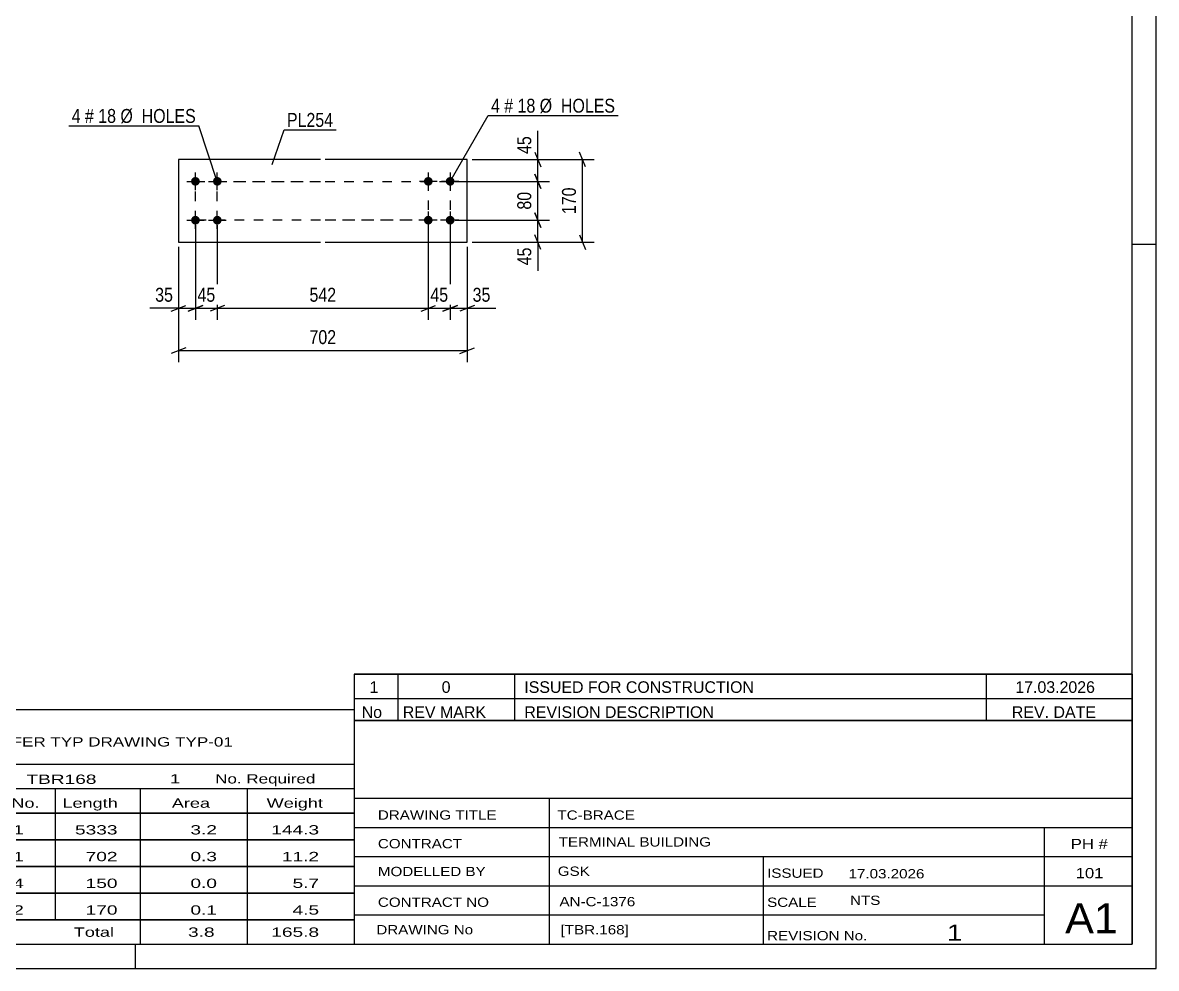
# Model space of a CAD drawing. Header units: millimetres. Extents: x 0 to 594, y 0 to 420.
# Drawn here: x 360.8 to 594, y 0 to 194.7 of the extents above; entities that cross this region are included whole.
import ezdxf

# ---------------------------------------------------------------- set-up
doc = ezdxf.new("R2010")
doc.units = ezdxf.units.MM
doc.linetypes.add('DXK_LINE_DOT2', pattern=[3.9198, 1.9599, -1.9599])
doc.styles.add('Arial Narrow', font='ARIALN.TTF', dxfattribs={"height": 0.2})

# ---------------------------------------------------------------- blocks, each defined once
blk = doc.blocks.new('Unknown-580611634-1130')
at = {"color": 5, "linetype": 'Continuous'}
for p, q in [((594, 0), (594, 420)), ((589, 5), (589, 415)), ((594, 149), (589, 149)), ((5, 5), (589, 5)), ((384, 0), (384, 5)), ((0, 0), (594, 0))]:
    blk.add_line(p, q, dxfattribs=at)
blk = doc.blocks.new('Part-580611634-3568 - 3567')
at = {"color": 2, "linetype": 'Continuous'}
for p, q in [((422.05, 166.5), (392.85, 166.5)), ((392.85, 166.5), (392.85, 149.5)), ((452.25, 166.5), (423.05, 166.5)), ((452.25, 149.5), (452.25, 166.5)), ((392.85, 149.5), (422.05, 149.5)), ((423.05, 149.5), (452.25, 149.5))]:
    blk.add_line(p, q, dxfattribs=at)
blk = doc.blocks.new('Bolt-580611634-3569 - 3567')
at = {"linetype": 'Continuous'}
for points in [[(444.25, 161.1, -1), (444.25, 162.9, -1)], [(448.75, 161.1, -1), (448.75, 162.9, -1)], [(444.25, 153.1, -1), (444.25, 154.9, -1)], [(448.75, 153.1, -1), (448.75, 154.9, -1)]]:
    blk.add_hatch(color=1, dxfattribs=at).paths.add_polyline_path(points)
at = {"color": 1, "linetype": 'Continuous'}
for p, q in [((444.25, 163.8), (444.25, 160.2)), ((448.75, 163.8), (448.75, 160.2)), ((446.05, 162), (442.45, 162)), ((450.55, 162), (446.95, 162)), ((446.05, 154), (442.45, 154)), ((444.25, 155.8), (444.25, 152.2)), ((450.55, 154), (446.95, 154)), ((448.75, 155.8), (448.75, 152.2))]:
    blk.add_line(p, q, dxfattribs=at)
blk = doc.blocks.new('Bolt-580611634-3570 - 3567')
at = {"linetype": 'Continuous'}
for points in [[(396.35, 162.9, -1), (396.35, 161.1, -1)], [(400.85, 162.9, -1), (400.85, 161.1, -1)], [(396.35, 154.9, -1), (396.35, 153.1, -1)], [(400.85, 154.9, -1), (400.85, 153.1, -1)]]:
    blk.add_hatch(color=1, dxfattribs=at).paths.add_polyline_path(points)
at = {"color": 1, "linetype": 'Continuous'}
for p, q in [((396.35, 160.2), (396.35, 163.8)), ((400.85, 160.2), (400.85, 163.8)), ((394.55, 162), (398.15, 162)), ((399.05, 162), (402.65, 162)), ((394.55, 154), (398.15, 154)), ((396.35, 152.2), (396.35, 155.8)), ((399.05, 154), (402.65, 154)), ((400.85, 152.2), (400.85, 155.8))]:
    blk.add_line(p, q, dxfattribs=at)
blk = doc.blocks.new('Rectangle-580611634-3745 - 3567')
at = {"color": 1, "linetype": 'DXK_LINE_DOT2'}
for p, q in [((396.35, 162), (422.05, 162)), ((396.35, 154), (396.35, 162)), ((423.05, 162), (448.75, 162)), ((448.75, 162), (448.75, 154)), ((422.05, 154), (396.35, 154)), ((448.75, 154), (423.05, 154))]:
    blk.add_line(p, q, dxfattribs=at)
blk = doc.blocks.new('Rectangle-580611634-3755 - 3567')
at = {"color": 1, "linetype": 'DXK_LINE_DOT2'}
for p, q in [((400.85, 162), (422.05, 162)), ((400.85, 154), (400.85, 162)), ((423.05, 162), (444.25, 162)), ((444.25, 162), (444.25, 154)), ((422.05, 154), (400.85, 154)), ((444.25, 154), (423.05, 154))]:
    blk.add_line(p, q, dxfattribs=at)
blk = doc.blocks.new('StraightDimension-580611634-3575 - 3567')
at = {"color": 7, "linetype": 'Continuous'}
for p, q in [((448.75, 153), (448.75, 133.47)), ((452.25, 148.5), (452.25, 133.47)), ((447.25, 135.27), (450.25, 136.47)), ((448.75, 135.87), (452.25, 135.87)), ((453.75, 136.47), (450.75, 135.27))]:
    blk.add_line(p, q, dxfattribs=at)
at = {"color": 0}
blk.add_wipeout([(457.63, 136.62), (457.63, 140.82), (452.77, 140.82), (452.77, 136.62)], dxfattribs=at)
at = {"color": 7, "linetype": 'Continuous'}
blk.add_line((452.25, 135.87), (458.16, 135.87), dxfattribs=at)
blk.add_line((452.25, 135.87), (458.16, 135.87), dxfattribs=at)
at = {"color": 3, "style": 'Arial Narrow'}
blk.add_text('35', height=2.863, dxfattribs=at).set_placement((453.37, 137.22))
blk = doc.blocks.new('StraightDimension-580611634-3721 - 3567')
at = {"color": 7, "linetype": 'Continuous'}
for p, q in [((466.17, 163.5), (467.37, 160.5)), ((449.75, 162), (469.17, 162)), ((466.77, 154), (466.77, 162)), ((449.75, 154), (469.17, 154)), ((467.37, 152.5), (466.17, 155.5))]:
    blk.add_line(p, q, dxfattribs=at)
at = {"color": 0}
blk.add_wipeout([(466.02, 160.43), (461.82, 160.43), (461.82, 155.58), (466.02, 155.58)], dxfattribs=at)
at = {"color": 3, "style": 'Arial Narrow'}
blk.add_text('80', height=2.863, rotation=90.0002, dxfattribs=at).set_placement((465.42, 156.18))
blk = doc.blocks.new('StraightDimension-580611634-3576 - 3567')
at = {"color": 7, "linetype": 'Continuous'}
for p, q in [((444.25, 153), (444.25, 133.47)), ((448.75, 153), (448.75, 133.47)), ((442.75, 135.27), (445.75, 136.47)), ((444.25, 135.87), (448.75, 135.87)), ((450.25, 136.47), (447.25, 135.27))]:
    blk.add_line(p, q, dxfattribs=at)
at = {"color": 0}
blk.add_wipeout([(448.93, 136.62), (448.93, 140.82), (444.07, 140.82), (444.07, 136.62)], dxfattribs=at)
at = {"color": 3, "style": 'Arial Narrow'}
blk.add_text('45', height=2.863, dxfattribs=at).set_placement((444.67, 137.22))
blk = doc.blocks.new('StraightDimension-580611634-3577 - 3567')
at = {"color": 7, "linetype": 'Continuous'}
for p, q in [((400.85, 153), (400.85, 133.47)), ((444.25, 153), (444.25, 133.47)), ((402.35, 136.47), (399.35, 135.27)), ((400.85, 135.87), (444.25, 135.87)), ((442.75, 135.27), (445.75, 136.47))]:
    blk.add_line(p, q, dxfattribs=at)
at = {"color": 0}
blk.add_wipeout([(425.89, 136.62), (425.89, 140.82), (419.21, 140.82), (419.21, 136.62)], dxfattribs=at)
at = {"color": 3, "style": 'Arial Narrow'}
blk.add_text('542', height=2.863, dxfattribs=at).set_placement((419.81, 137.22))
blk = doc.blocks.new('StraightDimension-580611634-3578 - 3567')
at = {"color": 7, "linetype": 'Continuous'}
for p, q in [((396.35, 153), (396.35, 133.47)), ((400.85, 153), (400.85, 133.47)), ((394.85, 135.27), (397.85, 136.47)), ((396.35, 135.87), (400.85, 135.87)), ((402.35, 136.47), (399.35, 135.27))]:
    blk.add_line(p, q, dxfattribs=at)
at = {"color": 0}
blk.add_wipeout([(401.03, 136.62), (401.03, 140.82), (396.17, 140.82), (396.17, 136.62)], dxfattribs=at)
at = {"color": 3, "style": 'Arial Narrow'}
blk.add_text('45', height=2.863, dxfattribs=at).set_placement((396.77, 137.22))
blk = doc.blocks.new('StraightDimension-580611634-3579 - 3567')
at = {"color": 7, "linetype": 'Continuous'}
for p, q in [((396.35, 153), (396.35, 133.47)), ((392.85, 148.5), (392.85, 133.47)), ((391.35, 135.27), (394.35, 136.47)), ((392.85, 135.87), (396.35, 135.87)), ((397.85, 136.47), (394.85, 135.27))]:
    blk.add_line(p, q, dxfattribs=at)
at = {"color": 0}
blk.add_wipeout([(392.32, 136.62), (392.32, 140.82), (387.47, 140.82), (387.47, 136.62)], dxfattribs=at)
at = {"color": 7, "linetype": 'Continuous'}
blk.add_line((392.85, 135.87), (386.94, 135.87), dxfattribs=at)
blk.add_line((392.85, 135.87), (386.94, 135.87), dxfattribs=at)
at = {"color": 3, "style": 'Arial Narrow'}
blk.add_text('35', height=2.863, dxfattribs=at).set_placement((388.07, 137.22))
blk = doc.blocks.new('StraightDimension-580611634-3595 - 3567')
at = {"color": 7, "linetype": 'Continuous'}
for p, q in [((392.85, 148.5), (392.85, 124.75)), ((452.25, 148.5), (452.25, 124.75)), ((394.35, 127.75), (391.35, 126.55)), ((392.85, 127.15), (452.25, 127.15)), ((450.75, 126.55), (453.75, 127.75))]:
    blk.add_line(p, q, dxfattribs=at)
at = {"color": 0}
blk.add_wipeout([(425.89, 127.9), (425.89, 132.1), (419.21, 132.1), (419.21, 127.9)], dxfattribs=at)
at = {"color": 3, "style": 'Arial Narrow'}
blk.add_text('702', height=2.863, dxfattribs=at).set_placement((419.81, 128.5))
blk = doc.blocks.new('StraightDimension-580611634-3615 - 3567')
at = {"color": 7, "linetype": 'Continuous'}
for p, q in [((476.56, 165), (475.36, 168)), ((453.25, 166.5), (478.36, 166.5)), ((475.96, 149.5), (475.96, 166.5)), ((453.25, 149.5), (478.36, 149.5)), ((475.36, 151), (476.56, 148))]:
    blk.add_line(p, q, dxfattribs=at)
at = {"color": 0}
blk.add_wipeout([(475.21, 161.35), (471.01, 161.35), (471.01, 154.66), (475.21, 154.66)], dxfattribs=at)
at = {"color": 3, "style": 'Arial Narrow'}
blk.add_text('170', height=2.863, rotation=90.0002, dxfattribs=at).set_placement((474.61, 155.26))
blk = doc.blocks.new('StraightDimension-580611634-3720 - 3567')
at = {"color": 7, "linetype": 'Continuous'}
for p, q in [((466.17, 168), (467.37, 165)), ((453.25, 166.5), (469.17, 166.5)), ((466.77, 162), (466.77, 166.5)), ((467.37, 160.5), (466.17, 163.5)), ((449.75, 162), (469.17, 162))]:
    blk.add_line(p, q, dxfattribs=at)
at = {"color": 0}
blk.add_wipeout([(466.02, 171.89), (461.82, 171.89), (461.82, 167.03), (466.02, 167.03)], dxfattribs=at)
at = {"color": 7, "linetype": 'Continuous'}
blk.add_line((466.77, 166.5), (466.77, 172.41), dxfattribs=at)
blk.add_line((466.77, 166.5), (466.77, 172.41), dxfattribs=at)
at = {"color": 3, "style": 'Arial Narrow'}
blk.add_text('45', height=2.863, rotation=90.0002, dxfattribs=at).set_placement((465.42, 167.63))
blk = doc.blocks.new('StraightDimension-580611634-3722 - 3567')
at = {"color": 7, "linetype": 'Continuous'}
for p, q in [((449.75, 154), (469.17, 154)), ((466.17, 155.5), (467.37, 152.5)), ((466.77, 149.5), (466.77, 154)), ((453.25, 149.5), (469.17, 149.5)), ((467.37, 148), (466.17, 151))]:
    blk.add_line(p, q, dxfattribs=at)
at = {"color": 0}
blk.add_wipeout([(466.02, 148.98), (461.82, 148.98), (461.82, 144.12), (466.02, 144.12)], dxfattribs=at)
at = {"color": 7, "linetype": 'Continuous'}
blk.add_line((466.77, 149.5), (466.77, 143.6), dxfattribs=at)
blk.add_line((466.77, 149.5), (466.77, 143.6), dxfattribs=at)
at = {"color": 3, "style": 'Arial Narrow'}
blk.add_text('45', height=2.863, rotation=90.0002, dxfattribs=at).set_placement((465.42, 144.72))
blk = doc.blocks.new('Unknown-580611634-4477')
at = {"color": 7, "linetype": 'Continuous'}
for p, q in [((429, 51.05), (429, 5)), ((429, 51.05), (589, 51.05)), ((589, 51), (589, 5)), ((429, 35), (589, 35)), ((469.14, 35), (469.14, 5)), ((429, 29), (589, 29)), ((571, 5.05), (571, 29.05)), ((429, 23), (589, 23)), ((513.14, 23), (513.14, 5)), ((429, 17), (589, 17)), ((429, 11), (571, 11)), ((429, 5), (589, 5))]:
    blk.add_line(p, q, dxfattribs=at)
at = {"color": 7, "style": 'Arial Narrow'}
for s, height, width, p in [('DRAWING TITLE', 1.9089, 1.425378, (433.88, 30.61)), ('TC-BRACE', 1.909, 1.425378, (470.81, 30.59)), ('CONTRACT', 1.909, 1.425378, (433.88, 24.71)), ('TERMINAL BUILDING', 1.9089, 1.425378, (471.06, 25.07)), ('MODELLED BY', 1.9089, 1.425378, (433.88, 18.98)), ('GSK', 1.909, 1.425378, (470.88, 19.04)), ('ISSUED', 1.909, 1.425378, (513.94, 18.64)), ('17.03.2026', 1.909, 1.425378, (530.69, 18.52)), ('CONTRACT NO', 1.9089, 1.425378, (433.88, 12.66)), ('AN-C-1376', 1.909, 1.425378, (471.23, 12.78)), ('SCALE', 1.909, 1.425378, (513.94, 12.65)), ('A1', 6.204, 1.25, (575.24, 7.2)), ('DRAWING No', 1.909, 1.425378, (433.56, 7)), ('[TBR.168]', 1.909, 1.425378, (471.46, 6.99)), ('REVISION No.', 1.9089, 1.425378, (513.94, 5.77)), ('1', 3.34, 1.5, (550.91, 5.68))]:
    blk.add_text(s, height=height, dxfattribs=dict(at, width=width)).set_placement(p)
at = {"color": 7, "linetype": 'Continuous', "style": 'Arial Narrow'}
for s, height, width, p in [('PH #', 2.1, 1.42538, (576.4, 24.55)), ('101', 2.1, 1.42538, (577.41, 18.55)), ('NTS', 1.909, 1.425378, (531, 13.05))]:
    blk.add_text(s, height=height, dxfattribs=dict(at, width=width)).set_placement(p)
blk = doc.blocks.new('Unknown-580611634-4478')
at = {"color": 7, "linetype": 'Continuous'}
for p, q in [((429, 60.55), (589, 60.55)), ((589, 60.55), (429, 60.55)), ((429, 60.55), (429, 55.55)), ((438, 60.55), (438, 55.55)), ((462, 60.55), (462, 55.55)), ((559, 60.55), (559, 55.55)), ((589, 60.55), (589, 55.55)), ((429, 55.55), (589, 55.55)), ((429, 55.55), (429, 51.05)), ((429, 55.55), (589, 55.55)), ((438, 55.55), (438, 51.05)), ((462, 55.55), (462, 51.05)), ((559, 55.55), (559, 51.05)), ((589, 55.55), (589, 51.05)), ((589, 51.05), (429, 51.05))]:
    blk.add_line(p, q, dxfattribs=at)
at = {"color": 7, "linetype": 'Continuous', "style": 'Arial Narrow'}
for s, height, width, p in [('1', 2.39, 1.196471, (432.16, 56.7)), ('0', 2.39, 1.196471, (447, 56.7)), ('ISSUED FOR CONSTRUCTION', 2.3861, 1.196471, (464, 56.7)), ('17.03.2026', 2.386, 1.196471, (565, 56.7)), ('No', 2.386, 1.2, (430.54, 51.55)), ('REV MARK', 2.386, 1.2, (439, 51.55)), ('REVISION DESCRIPTION', 2.3861, 1.2, (464, 51.55)), ('REV. DATE', 2.386, 1.2, (564.28, 51.55))]:
    blk.add_text(s, height=height, dxfattribs=dict(at, width=width)).set_placement(p)
blk = doc.blocks.new('Unknown-580611634-4479')
at = {"color": 7, "linetype": 'Continuous'}
for p, q in [((269, 53.25), (429, 53.25)), ((269, 42), (269, 53.25)), ((429, 53.25), (429, 42)), ((269, 42), (429, 42)), ((269, 42), (269, 37)), ((429, 42), (429, 37)), ((269, 37), (429, 37)), ((269, 37), (269, 32)), ((293, 37), (293, 32)), ((328.5, 37), (328.5, 32)), ((354.5, 37), (354.5, 32)), ((367.5, 37), (367.5, 32)), ((385, 37), (385, 32)), ((407, 37), (407, 32)), ((429, 37), (429, 32)), ((269, 32), (429, 32)), ((269, 31.95), (269, 26.55)), ((269, 31.95), (429, 31.95)), ((293, 32), (293, 26.5)), ((328.5, 32), (328.5, 26.5)), ((354.5, 32), (354.5, 26.5)), ((367.5, 32), (367.5, 26.5)), ((385, 32), (385, 26.5)), ((407, 32), (407, 26.5)), ((429, 31.95), (429, 26.55)), ((269, 26.55), (429, 26.55)), ((269, 26.45), (269, 21.05)), ((269, 26.45), (429, 26.45)), ((293, 26.5), (293, 21)), ((328.5, 26.5), (328.5, 21)), ((354.5, 26.5), (354.5, 21)), ((367.5, 26.5), (367.5, 21)), ((385, 26.5), (385, 21)), ((407, 26.5), (407, 21)), ((429, 26.45), (429, 21.05)), ((269, 21.05), (429, 21.05)), ((293, 21), (293, 15.5)), ((328.5, 21), (328.5, 15.5)), ((354.5, 21), (354.5, 15.5)), ((367.5, 21), (367.5, 15.5)), ((385, 21), (385, 15.5)), ((407, 21), (407, 15.5)), ((269, 20.95), (269, 15.55)), ((269, 20.95), (429, 20.95)), ((429, 20.95), (429, 15.55)), ((269, 15.55), (429, 15.55)), ((269, 15.45), (269, 10.05)), ((269, 15.45), (429, 15.45)), ((293, 15.5), (293, 10)), ((328.5, 15.5), (328.5, 10)), ((354.5, 15.5), (354.5, 10)), ((367.5, 15.5), (367.5, 10)), ((385, 15.5), (385, 10)), ((407, 15.5), (407, 10)), ((429, 15.45), (429, 10.05)), ((269, 10.05), (429, 10.05)), ((269, 10), (429, 10)), ((269, 10), (269, 5)), ((385, 10), (385, 5)), ((407, 10), (407, 5)), ((429, 10), (429, 5)), ((269, 5), (429, 5))]:
    blk.add_line(p, q, dxfattribs=at)
at = {"color": 7, "style": 'Arial Narrow'}
for s, height, width, p in [('GENERAL NOTES & WELD DETAILS :', 2.8633, 1.4, (270.15, 45.56)), ('REFER TYP DRAWING TYP-01', 1.9089, 1.6, (353.7, 45.66)), ("MATERIAL LIST FOR ASSEMBLY MK'D", 1.9089, 1.6, (270.15, 38.06)), ('TBR168', 1.909, 1.794707, (361.59, 37.97)), ('1', 1.91, 1.794707, (391.08, 38.06)), ('No. Required', 1.9089, 1.6, (400.41, 38.06)), ('Mark', 1.909, 1.7, (270.34, 33)), ('Profile', 1.909, 1.7, (303.41, 33)), ('Material', 1.909, 1.7, (333.54, 33.06)), ('Length', 1.909, 1.7, (369, 33.06)), ('Weight', 1.909, 1.7, (411, 33.06)), ('No.', 1.909, 1.7, (358.5, 33.06)), ('Area', 1.909, 1.7, (391.5, 33.06))]:
    blk.add_text(s, height=height, dxfattribs=dict(at, width=width)).set_placement(p)
at = {"color": 7, "linetype": 'Continuous', "style": 'Arial Narrow'}
for s, height, width, p in [('TBR168', 1.909, 1.794707, (270.5, 27.56)), ('SHS150*6', 1.909, 1.794707, (295, 27.56)), ('E350', 1.909, 1.794707, (334.74, 27.56)), ('1', 1.91, 1.794707, (358.86, 27.56)), ('5333', 1.909, 1.794707, (371.58, 27.56)), ('3.2', 1.909, 1.794707, (395.32, 27.56)), ('144.3', 1.909, 1.794707, (411.96, 27.56)), ('PL254', 1.909, 1.794707, (270.5, 22.06)), ('PL12*170', 1.909, 1.794707, (295, 22.06)), ('E350', 1.909, 1.794707, (334.74, 22.06)), ('1', 1.91, 1.794707, (358.86, 22.06)), ('702', 1.909, 1.794707, (373.77, 22.06)), ('0.3', 1.909, 1.794707, (395.32, 22.06)), ('11.2', 1.909, 1.794707, (414.14, 22.06)), ('PL40', 1.909, 1.794707, (270.5, 16.56)), ('PL10*120', 1.909, 1.794707, (295, 16.56)), ('E350', 1.909, 1.794707, (334.74, 16.56)), ('4', 1.91, 1.794707, (358.86, 16.56)), ('150', 1.909, 1.794707, (373.77, 16.56)), ('0.0', 1.909, 1.794707, (395.32, 16.56)), ('5.7', 1.909, 1.794707, (416.33, 16.56)), ('PL98', 1.909, 1.794707, (270.5, 11.06)), ('PL10*170', 1.909, 1.794707, (295, 11.06)), ('E350', 1.909, 1.794707, (334.74, 11.06)), ('2', 1.91, 1.794707, (358.86, 11.06)), ('170', 1.909, 1.794707, (373.77, 11.06)), ('0.1', 1.909, 1.794707, (395.32, 11.06)), ('4.5', 1.909, 1.794707, (416.33, 11.06)), ('Total', 1.909, 1.7, (371.33, 6.5)), ('3.8', 1.909, 1.794707, (394.83, 6.5)), ('165.8', 1.909, 1.794707, (411.96, 6.5))]:
    blk.add_text(s, height=height, dxfattribs=dict(at, width=width)).set_placement(p)
blk = doc.blocks.new('Mark-580611634-3618 - 3567')
at = {"color": 0}
blk.add_wipeout([(424.68, 173.21), (424.68, 176.21), (415.17, 176.21), (415.17, 173.21)], dxfattribs=at)
blk.add_wipeout([(424.68, 173.21), (424.68, 176.21), (415.17, 176.21), (415.17, 173.21)], dxfattribs=at)
at = {"color": 30, "linetype": 'Continuous'}
for p, q in [((412.13, 165.46), (414.57, 172.61)), ((414.57, 172.61), (425.28, 172.61))]:
    blk.add_line(p, q, dxfattribs=at)
at = {"color": 3, "style": 'Arial Narrow'}
blk.add_text('PL254', height=2.863, dxfattribs=at).set_placement((415.17, 173.21))
blk = doc.blocks.new('Mark-580611634-3621 - 3567')
at = {"color": 0}
blk.add_wipeout([(458.98, 176.14), (458.98, 179.14), (457.15, 179.14), (457.15, 176.14)], dxfattribs=at)
blk.add_wipeout([(458.98, 176.14), (458.98, 179.14), (457.15, 179.14), (457.15, 176.14)], dxfattribs=at)
at = {"color": 7, "linetype": 'Continuous'}
blk.add_line((448.75, 162), (456.55, 175.54), dxfattribs=at)
at = {"color": 0}
blk.add_wipeout([(461.71, 176.14), (461.71, 179.14), (459.88, 179.14), (459.88, 176.14)], dxfattribs=at)
blk.add_wipeout([(461.71, 176.14), (461.71, 179.14), (459.88, 179.14), (459.88, 176.14)], dxfattribs=at)
at = {"color": 3, "style": 'Arial Narrow'}
blk.add_text('4', height=2.86, dxfattribs=at).set_placement((457.15, 176.14))
at = {"color": 0}
blk.add_wipeout([(466.26, 176.14), (466.26, 179.14), (462.61, 179.14), (462.61, 176.14)], dxfattribs=at)
blk.add_wipeout([(466.26, 176.14), (466.26, 179.14), (462.61, 179.14), (462.61, 176.14)], dxfattribs=at)
at = {"color": 3, "style": 'Arial Narrow'}
blk.add_text('#', height=2.86, dxfattribs=at).set_placement((459.88, 176.14))
at = {"color": 0}
blk.add_wipeout([(482.69, 176.14), (482.69, 179.14), (467.16, 179.14), (467.16, 176.14)], dxfattribs=at)
blk.add_wipeout([(482.69, 176.14), (482.69, 179.14), (467.16, 179.14), (467.16, 176.14)], dxfattribs=at)
at = {"color": 7, "linetype": 'Continuous'}
blk.add_line((456.55, 175.54), (483.29, 175.54), dxfattribs=at)
at = {"color": 3, "style": 'Arial Narrow'}
for s, p in [('18', (462.61, 176.14)), ('Ø  HOLES', (467.16, 176.14))]:
    blk.add_text(s, height=2.863, dxfattribs=at).set_placement(p)
blk = doc.blocks.new('Mark-580611634-3622 - 3567')
at = {"color": 0}
blk.add_wipeout([(372.73, 174.03), (372.73, 177.03), (370.9, 177.03), (370.9, 174.03)], dxfattribs=at)
blk.add_wipeout([(372.73, 174.03), (372.73, 177.03), (370.9, 177.03), (370.9, 174.03)], dxfattribs=at)
blk.add_wipeout([(375.46, 174.03), (375.46, 177.03), (373.63, 177.03), (373.63, 174.03)], dxfattribs=at)
blk.add_wipeout([(375.46, 174.03), (375.46, 177.03), (373.63, 177.03), (373.63, 174.03)], dxfattribs=at)
at = {"color": 3, "style": 'Arial Narrow'}
blk.add_text('4', height=2.86, dxfattribs=at).set_placement((370.9, 174.03))
at = {"color": 0}
blk.add_wipeout([(380.02, 174.03), (380.02, 177.03), (376.36, 177.03), (376.36, 174.03)], dxfattribs=at)
blk.add_wipeout([(380.02, 174.03), (380.02, 177.03), (376.36, 177.03), (376.36, 174.03)], dxfattribs=at)
at = {"color": 3, "style": 'Arial Narrow'}
blk.add_text('#', height=2.86, dxfattribs=at).set_placement((373.63, 174.03))
at = {"color": 0}
blk.add_wipeout([(396.44, 174.03), (396.44, 177.03), (380.92, 177.03), (380.92, 174.03)], dxfattribs=at)
blk.add_wipeout([(396.44, 174.03), (396.44, 177.03), (380.92, 177.03), (380.92, 174.03)], dxfattribs=at)
at = {"color": 7, "linetype": 'Continuous'}
for p in [(370.3, 173.43), (400.85, 162)]:
    blk.add_line(p, (397.04, 173.43), dxfattribs=at)
at = {"color": 3, "style": 'Arial Narrow'}
for s, p in [('18', (376.36, 174.03)), ('Ø  HOLES', (380.92, 174.03))]:
    blk.add_text(s, height=2.863, dxfattribs=at).set_placement(p)

msp = doc.modelspace()

# ---------------------------------------------------------------- block references
for name in ['Unknown-580611634-1130', 'Part-580611634-3568 - 3567', 'Bolt-580611634-3570 - 3567', 'Bolt-580611634-3569 - 3567', 'Rectangle-580611634-3745 - 3567', 'Rectangle-580611634-3755 - 3567', 'Unknown-580611634-4478', 'Unknown-580611634-4479', 'Unknown-580611634-4477']:
    msp.add_blockref(name, (0, 0))

# ---------------------------------------------------------------- next in the draw order: block references
for name in ['Mark-580611634-3622 - 3567', 'Mark-580611634-3618 - 3567', 'StraightDimension-580611634-3575 - 3567']:
    msp.add_blockref(name, (0, 0))

# ---------------------------------------------------------------- next in the draw order: block references
msp.add_blockref('StraightDimension-580611634-3721 - 3567', (0, 0))

# ---------------------------------------------------------------- next in the draw order: block references
msp.add_blockref('StraightDimension-580611634-3576 - 3567', (0, 0))

# ---------------------------------------------------------------- next in the draw order: block references
msp.add_blockref('StraightDimension-580611634-3577 - 3567', (0, 0))

# ---------------------------------------------------------------- next in the draw order: block references
msp.add_blockref('StraightDimension-580611634-3578 - 3567', (0, 0))

# ---------------------------------------------------------------- next in the draw order: block references
msp.add_blockref('StraightDimension-580611634-3579 - 3567', (0, 0))

# ---------------------------------------------------------------- next in the draw order: block references
msp.add_blockref('StraightDimension-580611634-3595 - 3567', (0, 0))

# ---------------------------------------------------------------- next in the draw order: block references
msp.add_blockref('StraightDimension-580611634-3615 - 3567', (0, 0))

# ---------------------------------------------------------------- next in the draw order: block references
for name in ['StraightDimension-580611634-3720 - 3567', 'StraightDimension-580611634-3722 - 3567']:
    msp.add_blockref(name, (0, 0))

# ---------------------------------------------------------------- next in the draw order: block references
msp.add_blockref('Mark-580611634-3621 - 3567', (0, 0))

doc.saveas('drawing.dxf')
